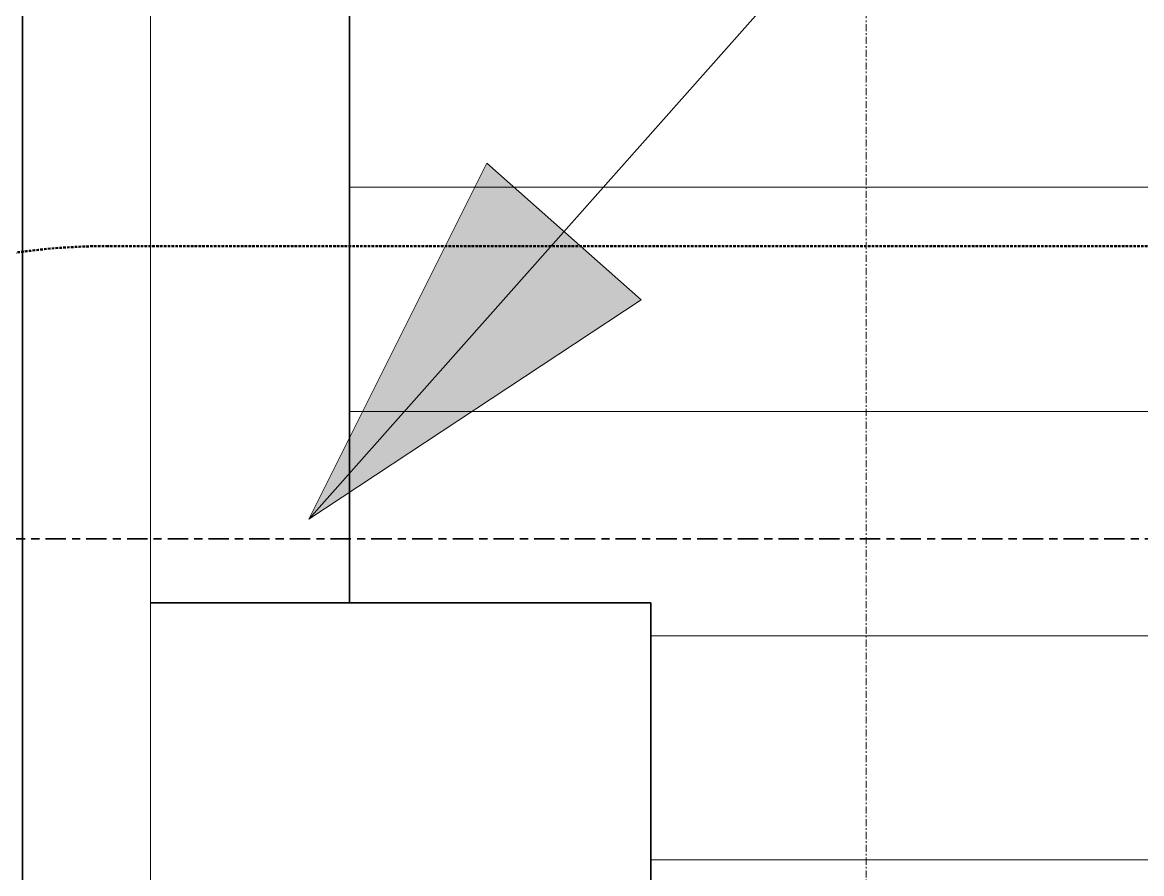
# Model space of a CAD drawing. Header units: millimetres. Extents: x -187664 to 435448, y -313239 to 299894.
# Drawn here: x 11819 to 12692, y -307826 to -307162 of the extents above; entities that cross this region are included whole.
import ezdxf

# ---------------------------------------------------------------- set-up
doc = ezdxf.new("R2010")
doc.units = ezdxf.units.MM
for name, pattern in [('Centre', [31.75, 6.35, -4.7625, 15.875, -4.7625]), ('DPA_Grid _ Level 100', [10, 5.5, -1.6, 1.3, -1.6]), ('DPA_Hidden 50', [3, 2, -1])]:
    doc.linetypes.add(name, pattern=pattern)
for name, color, linetype, lineweight in [('A-ANNO-SYMB', 3, 'Continuous', 9), ('A-DOOR-E', 2, 'Continuous', 25), ('A-FLOR-LEVL', 3, 'Continuous', 35), ('A-GLAZ-CURT', 2, 'Continuous', 9), ('G-ANNO-TEXT', 3, 'Continuous', 9), ('I-WALL-E', 2, 'Continuous', 35), ('Q-SPCQ', 2, 'Continuous', 35), ('S-GRID', 1, 'Continuous', 0), ('WALL-E', 2, 'Continuous', 35)]:
    doc.layers.add(name, color=color, linetype=linetype, lineweight=lineweight)

# ---------------------------------------------------------------- blocks, each defined once
blk = doc.blocks.new('System Panel - Entrance Glazed 12mm-14851400-2140-01 ENTRANCE 1 ELEVATION 2')
at = {"layer": 'A-GLAZ-CURT'}
for p, q in [((-12852.02, 104424.06), (-12852.02, 103450)), ((-12852.02, 103450), (-12852.02, 104424.06))]:
    blk.add_line(p, q, dxfattribs=at)
blk = doc.blocks.new('M_Door-Overhead-Rolling - RS-17510645-2140-01 ENTRANCE 1 ELEVATION 2')
at = {"layer": 'A-DOOR-E', "lineweight": 9}
for p, q in [((-12597.02, 104998.29), (-12597.02, 103450)), ((-12597.02, 103450), (-12597.02, 104998.29)), ((-9684.77, 103774.15), (-12597.02, 103774.15)), ((-9684.77, 103599.27), (-12597.02, 103599.27)), ((-11256.5, 103424.39), (-12362.02, 103424.39)), ((-11256.52, 103249.51), (-12362.02, 103249.51))]:
    blk.add_line(p, q, dxfattribs=at)
blk = doc.blocks.new('DPA_FHC Wall Mount Type - 900x1000x500 mm_-17953593-2140-01 ENTRANCE 1 ELEVATION 2')
at = {"layer": 'Q-SPCQ'}
for p, q in [((-12752.02, 103450), (-12362.02, 103450)), ((-12362.02, 103450), (-12752.02, 103450)), ((-12362.02, 103450), (-12362.02, 102550)), ((-12362.02, 102550), (-12362.02, 103450)), ((-12362.02, 103415), (-12362.02, 102585)), ((-12362.02, 102585), (-12362.02, 103415)), ((-12362.02, 103415), (-12362.02, 102585)), ((-12362.02, 102585), (-12362.02, 103415)), ((-12362.02, 103315), (-12362.02, 102685)), ((-12362.02, 102685), (-12362.02, 103315)), ((-12362.02, 102685), (-12362.02, 103315)), ((-12362.02, 103315), (-12362.02, 102685)), ((-12362.02, 102550), (-12852.02, 102550)), ((-12362.02, 102550), (-12852.02, 102550))]:
    blk.add_line(p, q, dxfattribs=at)
blk = doc.blocks.new('System Panel - Facade_Solid Panel 100mm-18344664-2140-01 ENTRANCE 1 ELEVATION 2')
at = {"layer": 'A-GLAZ-CURT'}
for p, q in [((-12852.02, 102550), (-12852.02, 105550)), ((-12752.02, 103450), (-12752.02, 105550)), ((-12752.02, 105550), (-12752.02, 102550)), ((-12852.02, 104424.06), (-12852.02, 103450))]:
    blk.add_line(p, q, dxfattribs=at)
blk = doc.blocks.new('System Panel - Facade_Solid Panel 100mm-V570-2140-01 ENTRANCE 1 ELEVATION 2')
at = {"layer": 'A-GLAZ-CURT'}
for p, q in [((-12852.02, 103450), (-12852.02, 104424.06)), ((-12852.02, 104424.06), (-12852.02, 103450)), ((-12752.02, 103450), (-12752.02, 104398.19)), ((-12752.02, 104398.19), (-12752.02, 103450))]:
    blk.add_line(p, q, dxfattribs=at)
blk = doc.blocks.new('System Panel - Facade_Solid Panel 100mm-18344665-2140-01 ENTRANCE 1 ELEVATION 2')
at = {"layer": 'A-GLAZ-CURT'}
for p, q in [((-12852.02, 103450), (-12852.02, 104424.06)), ((-12852.02, 104424.06), (-12852.02, 103450)), ((-12752.02, 103450), (-12752.02, 104398.19)), ((-12752.02, 104398.19), (-12752.02, 103450))]:
    blk.add_line(p, q, dxfattribs=at)
blk = doc.blocks.new('System Panel - Facade_Solid Panel 100mm-18344666-2140-01 ENTRANCE 1 ELEVATION 2')
at = {"layer": 'A-GLAZ-CURT'}
for p, q in [((-12852.02, 103450), (-12852.02, 104424.06)), ((-12852.02, 104424.06), (-12852.02, 103450)), ((-12752.02, 103450), (-12752.02, 104398.19)), ((-12752.02, 104398.19), (-12752.02, 103450))]:
    blk.add_line(p, q, dxfattribs=at)
blk = doc.blocks.new('System Panel - Facade_Solid Panel 100mm-18344667-2140-01 ENTRANCE 1 ELEVATION 2')
at = {"layer": 'A-GLAZ-CURT'}
for p, q in [((-12852.02, 103450), (-12852.02, 104424.06)), ((-12852.02, 104424.06), (-12852.02, 103450)), ((-12752.02, 104398.19), (-12752.02, 103450))]:
    blk.add_line(p, q, dxfattribs=at)
blk = doc.blocks.new('System Panel - Facade_Solid Panel 100mm-V571-2140-01 ENTRANCE 1 ELEVATION 2')
at = {"layer": 'A-GLAZ-CURT'}
for p, q in [((-12752.02, 105550), (-12752.02, 103450)), ((-12852.02, 103450), (-12852.02, 104424.06)), ((-12852.02, 104424.06), (-12852.02, 103450)), ((-12752.02, 103450), (-12752.02, 104398.19))]:
    blk.add_line(p, q, dxfattribs=at)

msp = doc.modelspace()

# ---------------------------------------------------------------- hatches: boundary and pattern name
at = {"layer": 'G-ANNO-TEXT'}
msp.add_hatch(color=7, dxfattribs=at).paths.add_polyline_path([(12042.443, -307549.519), (12301.656, -307378.432), (12181.385, -307271.747)])

# ---------------------------------------------------------------- linework, layer by layer
at = {"layer": 'A-ANNO-SYMB', "linetype": 'DPA_Hidden 50', "lineweight": 50}
msp.add_line((15681.46, -307336.517), (11885.982, -307336.517), dxfattribs=at)
msp.add_arc((11885.982, -307836.517), 500, 90, 180, dxfattribs=at)
at = {"layer": 'A-FLOR-LEVL', "linetype": 'Centre'}
msp.add_line((-6493.623, -307564.71), (36480.098, -307564.71), dxfattribs=at)
at = {"layer": 'G-ANNO-TEXT', "color": 10}
for p, q in [((12042.443, -307549.519), (15550.234, -303595.019)), ((12181.385, -307271.747), (12042.443, -307549.519)), ((12301.656, -307378.432), (12181.385, -307271.747)), ((12042.443, -307549.519), (12301.656, -307378.432))]:
    msp.add_line(p, q, dxfattribs=at)
at = {"layer": 'I-WALL-E'}
for p, q in [((11819.152, -305514.71), (11819.152, -309614.71)), ((11819.152, -308814.71), (11819.152, -305514.71))]:
    msp.add_line(p, q, dxfattribs=at)
at = {"layer": 'S-GRID', "linetype": 'DPA_Grid _ Level 100'}
msp.add_line((12477.152, -312338.902), (12477.152, -291368.665), dxfattribs=at)
at = {"layer": 'WALL-E'}
for p, q in [((11819.152, -307564.71), (11819.152, -304514.71)), ((12074.152, -306066.42), (12074.152, -307614.71)), ((12074.152, -307614.71), (12074.152, -306066.42)), ((12074.152, -307614.71), (12074.152, -306066.42)), ((11819.152, -306640.647), (11819.152, -307614.71)), ((11819.152, -307614.71), (11819.152, -306640.647)), ((11819.152, -307564.71), (11819.152, -306640.647)), ((11819.152, -307564.71), (11819.152, -306640.647)), ((11819.152, -306640.647), (11819.152, -307614.71)), ((11819.152, -306640.647), (11819.152, -307614.71)), ((11819.152, -307614.71), (11819.152, -307564.71)), ((11819.152, -307564.71), (11819.152, -307614.71)), ((11819.152, -307614.71), (11819.152, -307564.71)), ((11819.152, -307614.71), (11819.152, -307564.71)), ((11819.152, -307564.71), (11819.152, -309614.71)), ((11819.152, -307564.71), (11819.152, -307614.71)), ((11819.152, -307614.71), (11819.152, -307564.71))]:
    msp.add_line(p, q, dxfattribs=at)

# ---------------------------------------------------------------- block references
at = {"layer": 'A-DOOR-E'}
msp.add_blockref('M_Door-Overhead-Rolling - RS-17510645-2140-01 ENTRANCE 1 ELEVATION 2', (24671.173, -411064.71), dxfattribs=at)
at = {"layer": 'A-GLAZ-CURT'}
for name in ['System Panel - Entrance Glazed 12mm-14851400-2140-01 ENTRANCE 1 ELEVATION 2', 'System Panel - Facade_Solid Panel 100mm-18344664-2140-01 ENTRANCE 1 ELEVATION 2', 'System Panel - Facade_Solid Panel 100mm-V570-2140-01 ENTRANCE 1 ELEVATION 2', 'System Panel - Facade_Solid Panel 100mm-V570-2140-01 ENTRANCE 1 ELEVATION 2', 'System Panel - Facade_Solid Panel 100mm-18344665-2140-01 ENTRANCE 1 ELEVATION 2', 'System Panel - Facade_Solid Panel 100mm-18344666-2140-01 ENTRANCE 1 ELEVATION 2', 'System Panel - Facade_Solid Panel 100mm-18344667-2140-01 ENTRANCE 1 ELEVATION 2', 'System Panel - Facade_Solid Panel 100mm-V570-2140-01 ENTRANCE 1 ELEVATION 2', 'System Panel - Facade_Solid Panel 100mm-V570-2140-01 ENTRANCE 1 ELEVATION 2', 'System Panel - Facade_Solid Panel 100mm-V570-2140-01 ENTRANCE 1 ELEVATION 2', 'System Panel - Facade_Solid Panel 100mm-V571-2140-01 ENTRANCE 1 ELEVATION 2']:
    msp.add_blockref(name, (24671.173, -411064.71), dxfattribs=at)
at = {"layer": 'Q-SPCQ'}
msp.add_blockref('DPA_FHC Wall Mount Type - 900x1000x500 mm_-17953593-2140-01 ENTRANCE 1 ELEVATION 2', (24671.173, -411064.71), dxfattribs=at)

doc.saveas('drawing.dxf')
